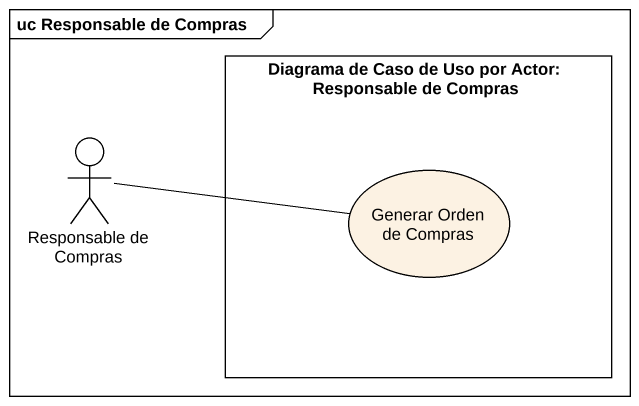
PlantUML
@startuml
mainframe uc Responsable de Compras
rectangle "Diagrama de Caso de Uso por Actor: Responsable de Compras" as Diagrama_de_Caso_de_Uso_por {
  usecase "Generar Orden de Compras" as Generar_Orden_de_Compras
}
actor "Responsable de Compras" as Responsable_de_Compras
Responsable_de_Compras -right- Generar_Orden_de_Compras
@enduml
